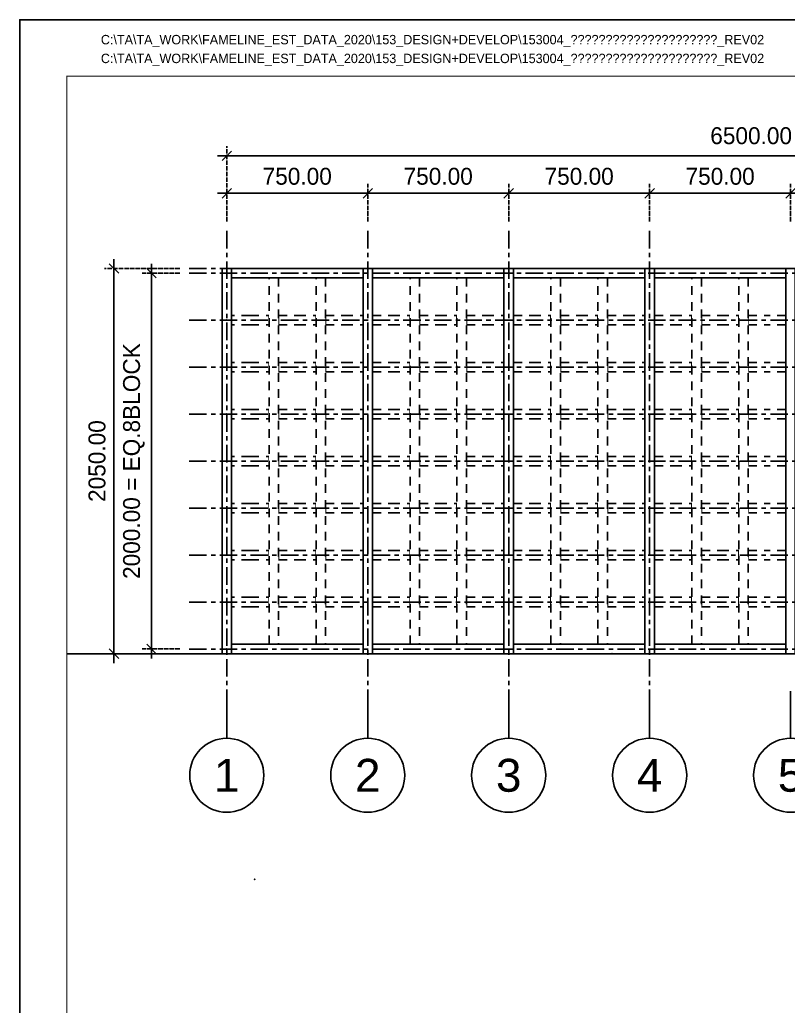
# Model space of a CAD drawing. Header units: millimetres. Extents: x -244126 to 368105, y -173968 to 259060.
# Drawn here: x 20748 to 24837, y 18588 to 23838 of the extents above; entities that cross this region are included whole.
import ezdxf
from ezdxf.enums import TextEntityAlignment as Align

# ---------------------------------------------------------------- set-up
doc = ezdxf.new("R2010")
doc.units = ezdxf.units.MM
doc.header["$MEASUREMENT"] = 0
for name, pattern in [('005_GG_TA_LINE', [13.75, 5, -1.25, 1.25, -1.25, 5]), ('ACAD_ISO04W100', [30, 24, -3, 0, -3]), ('CENTER', [2, 1.25, -0.25, 0.25, -0.25]), ('TA_GL_093.00000', [255.75, 93, -23.25, 23.25, -23.25, 93]), ('TA_HL_003.00000', [19.5, 10.65, -8.85]), ('TA_HL_013.00000', [84.5, 46.15, -38.35])]:
    doc.linetypes.add(name, pattern=pattern)
for name, color, linetype in [('000 - D I M', 6, 'Continuous'), ('000 - GRID', 8, 'CENTER'), ('000 - L I N E 0.1', 1, 'Continuous'), ('000 - SYMBOL CON', 1, 'Continuous'), ('000 - T E X T', 4, 'Continuous'), ('000 - TITLEBLOCK', 4, 'Continuous'), ('000 - WIPEOUT', 250, 'Continuous'), ('002 - STRUCTURAL STEEL', 4, 'Continuous'), ('A04_TUBE SERIES', 7, 'Continuous')]:
    doc.layers.add(name, color=color, linetype=linetype)
doc.styles.add('Cetury Gothic', font='GOTHIC.TTF')
doc.styles.add('CORDIA', font='cordia.shx')
doc.styles.get("Standard").update_dxf_attribs({"font": 'arial.ttf'})
doc.styles.add('TA', font='Cordia New.ttf', dxfattribs={"height": 4.5})
doc.dimstyles.new('DIM E-E', dxfattribs={"dimscale": 2, "dimtxt": 0.18, "dimasz": 0.1, "dimexe": 0.1, "dimexo": 0.1, "dimgap": 0.09, "dimtad": 1, "dimtoh": 1, "dimzin": 0, "dimdsep": 46, "dimtxsty": 'CORDIA', "dimblk": 'OBLIQUE', "dimcen": 0.1, "dimdle": 0.1, "dimclrd": 40, "dimclre": 140, "dimclrt": 3, "dimadec": 0, "dimazin": 0, "dimtfac": 1, "dimtix": 1, "dimtmove": 2, "dimatfit": 3, "dimfxl": 1, "dimtolj": 1, "dimtzin": 0, "dimarcsym": 0})

# ---------------------------------------------------------------- blocks, each defined once
blk = doc.blocks.new('*U677')
at = {"color": 0}
blk.add_wipeout([(-25, 2050), (25, 2050), (25, 0), (-25, 0)], dxfattribs=at).dxf.layer = '000 - WIPEOUT'
at = {"layer": '002 - STRUCTURAL STEEL', "color": 0, "linetype": 'ByBlock'}
blk.add_lwpolyline([(-25, 2050), (25, 2050), (25, 0), (-25, 0)], close=True, dxfattribs=at)
blk = doc.blocks.new('*U710')
at = {"color": 0}
blk.add_wipeout([(-25, 2050), (25, 2050), (25, 0), (-25, 0)], dxfattribs=at).dxf.layer = '000 - WIPEOUT'
at = {"layer": '002 - STRUCTURAL STEEL', "color": 0, "linetype": 'ByBlock'}
blk.add_lwpolyline([(-25, 2050), (25, 2050), (25, 0), (-25, 0)], close=True, dxfattribs=at)
blk = doc.blocks.new('*U718')
at = {"layer": 'A04_TUBE SERIES', "color": 3, "linetype": 'ByBlock'}
for points in [[(-1475, -25), (-1475, 25)], [(-1375, 25), (-1475, 25)], [(-1375, 25), (-1275, 25)], [(-1275, 25), (-1275, -25)], [(-1225, 25), (-1125, 25)], [(-1225, -25), (-1225, 25)], [(-1125, 25), (-1025, 25)], [(-1025, 25), (-1025, -25)], [(-975, 25), (-875, 25)], [(-975, -25), (-975, 25)], [(-875, 25), (-775, 25)], [(-775, 25), (-775, -25)], [(-725, 25), (-625, 25)], [(-725, -25), (-725, 25)], [(-625, 25), (-525, 25)], [(-525, 25), (-525, -25)], [(-475, 25), (-375, 25)], [(-475, -25), (-475, 25)], [(-375, 25), (-275, 25)], [(-275, 25), (-275, -25)], [(-225, 25), (-125, 25)], [(-225, -25), (-225, 25)], [(-125, 25), (-25, 25)], [(-25, 25), (-25, -25)], [(25, 25), (125, 25)], [(25, -25), (25, 25)], [(125, 25), (225, 25)], [(225, 25), (225, -25)], [(275, 25), (375, 25)], [(275, -25), (275, 25)], [(375, 25), (475, 25)], [(475, 25), (475, -25)], [(525, 25), (625, 25)], [(525, -25), (525, 25)], [(625, 25), (725, 25)], [(725, 25), (725, -25)], [(775, 25), (875, 25)], [(775, -25), (775, 25)], [(875, 25), (975, 25)], [(975, 25), (975, -25)], [(1025, 25), (1125, 25)], [(1025, -25), (1025, 25)], [(1125, 25), (1225, 25)], [(1225, 25), (1225, -25)], [(1275, 25), (1375, 25)], [(1275, -25), (1275, 25)], [(1475, 25), (1375, 25)], [(1475, 25), (1475, -25)], [(-1375, -25), (-1475, -25)], [(-1375, -25), (-1275, -25)], [(-1225, -25), (-1125, -25)], [(-1125, -25), (-1025, -25)], [(-975, -25), (-875, -25)], [(-875, -25), (-775, -25)], [(-725, -25), (-625, -25)], [(-625, -25), (-525, -25)], [(-475, -25), (-375, -25)], [(-375, -25), (-275, -25)], [(-225, -25), (-125, -25)], [(-125, -25), (-25, -25)], [(25, -25), (125, -25)], [(125, -25), (225, -25)], [(275, -25), (375, -25)], [(375, -25), (475, -25)], [(525, -25), (625, -25)], [(625, -25), (725, -25)], [(775, -25), (875, -25)], [(875, -25), (975, -25)], [(1025, -25), (1125, -25)], [(1125, -25), (1225, -25)], [(1275, -25), (1375, -25)], [(1475, -25), (1375, -25)]]:
    blk.add_lwpolyline(points, dxfattribs=at)
at = {"layer": 'A04_TUBE SERIES', "color": 1, "linetype": 'ByBlock'}
for points in [[(-1275, 25), (-1225, 25), (-1225, -25), (-1275, -25)], [(-1025, 25), (-975, 25), (-975, -25), (-1025, -25)], [(-775, 25), (-725, 25), (-725, -25), (-775, -25)], [(-525, 25), (-475, 25), (-475, -25), (-525, -25)], [(-275, 25), (-225, 25), (-225, -25), (-275, -25)], [(-25, 25), (25, 25), (25, -25), (-25, -25)], [(225, 25), (275, 25), (275, -25), (225, -25)], [(475, 25), (525, 25), (525, -25), (475, -25)], [(725, 25), (775, 25), (775, -25), (725, -25)], [(975, 25), (1025, 25), (1025, -25), (975, -25)], [(1225, 25), (1275, 25), (1275, -25), (1225, -25)]]:
    blk.add_lwpolyline(points, close=True, dxfattribs=at)
blk = doc.blocks.new('*U680')
at = {"color": 3}
blk.add_point((0, -2050), dxfattribs=at)
at = {"layer": '000 - GRID', "color": 0, "linetype": 'ByBlock'}
blk.add_line((0, 200), (0, -2250), dxfattribs=at)
at = {"layer": '000 - GRID', "color": 0}
blk.add_point((0, 0), dxfattribs=at)
at = {"style": 'TA', "flags": 1}
blk.add_attdef('LOCATION', (6, 6), '', height=4.5, dxfattribs=at)
blk = doc.blocks.new('*U681')
at = {"color": 0}
blk.add_wipeout([(-25, 6450), (25, 6450), (25, 0), (-25, 0)], dxfattribs=at).dxf.layer = '000 - WIPEOUT'
at = {"layer": '002 - STRUCTURAL STEEL', "color": 0, "linetype": 'ByBlock'}
blk.add_lwpolyline([(-25, 6450), (25, 6450), (25, 0), (-25, 0)], close=True, dxfattribs=at)
blk = doc.blocks.new('*U712')
at = {"color": 0}
blk.add_wipeout([(-25, 1950), (25, 1950), (25, 0), (-25, 0)], dxfattribs=at).dxf.layer = '000 - WIPEOUT'
at = {"layer": '002 - STRUCTURAL STEEL', "color": 0, "linetype": 'ByBlock'}
blk.add_lwpolyline([(-25, 1950), (25, 1950), (25, 0), (-25, 0)], close=True, dxfattribs=at)
blk = doc.blocks.new('*U685')
at = {"color": 3}
blk.add_point((0, -6525), dxfattribs=at)
at = {"layer": '000 - GRID', "color": 0, "linetype": 'ByBlock'}
blk.add_line((0, 200), (0, -6725), dxfattribs=at)
at = {"layer": '000 - GRID', "color": 0}
blk.add_point((0, 0), dxfattribs=at)
at = {"style": 'TA', "flags": 1}
blk.add_attdef('LOCATION', (6, 6), '', height=4.5, dxfattribs=at)
blk = doc.blocks.new('A$Cfd196da9')
at = {"color": 0, "linetype": 'ByBlock', "const_width": 0.1}
blk.add_lwpolyline([(-143.5, -98), (96.5, -98), (96.5, 99), (-143.5, 99)], close=True, dxfattribs=at)
blk = doc.blocks.new('*U1679')
at = {"linetype": '005_GG_TA_LINE'}
blk.add_point((1250, 5925), dxfattribs=at)
at = {"layer": '000 - L I N E 0.1', "color": 21, "linetype": 'Continuous'}
blk.add_lwpolyline([(356, 10500), (0, 10500), (0, 10144)], dxfattribs=at)
at = {"layer": '000 - TITLEBLOCK', "color": 250}
blk.add_lwpolyline([(0, 0), (14850, 0), (14850, 10500), (0, 10500)], close=True, dxfattribs=at)
at = {"layer": '000 - T E X T', "color": 3, "xscale": 50, "yscale": 50, "zscale": 50}
blk.add_blockref('A$Cfd196da9', (7425, 5250), dxfattribs=at)
at = {"color": 4, "style": 'TA'}
blk.add_attdef('PAPER_SIZE', text='', height=62.5, dxfattribs=at).set_placement((14215, 249.4), align=Align.MIDDLE_RIGHT)
blk.add_attdef('SCALE_SIZE', text='', height=62.5, dxfattribs=at).set_placement((14337.8, 250.7), align=Align.MIDDLE_LEFT)
at = {"layer": '000 - T E X T', "color": 250, "style": 'TA'}
for tag, height, p in [('SUPERLINK', 50, (431.6, 10394.1)), ('NAMEFILE', 50, (431.6, 10294.1)), ('SC', 1000, (84.1, 9380.3))]:
    blk.add_attdef(tag, text='', height=height, dxfattribs=at).set_placement(p, align=Align.MIDDLE_LEFT)
at = {"layer": '000 - T E X T', "color": 4, "style": 'TA'}
for tag, height, p in [('PRELIM_NAME_JOB_1', 50, (13116.6, 8254.8)), ('PRELIM_NAME_JOB_2', 50, (13116.6, 8145.7)), ('PRELIM_NAME_PROJECT_1', 75, (12370.2, 7732.8)), ('PRELIM_NAME_PROJECT_2', 75, (12370.2, 7547.8)), ('PRELIM_NAME_PROJECT_3', 75, (12370.2, 7362.8)), ('PRELIM_NAME_TITLE_3', 60, (12387.7, 1849.7)), ('DRAWING_NO1', 60, (12365.3, 822.9)), ('DRAWING_NO2', 60, (12365.3, 622.9)), ('PRELIM_NAME_TITLE_1', 1.2, (247.8, 43.7)), ('PRELIM_NAME_TITLE_2', 1.2, (247.8, 40.3))]:
    blk.add_attdef(tag, text='', height=height, dxfattribs=at).set_placement(p, align=Align.MIDDLE_LEFT)
at = {"layer": '000 - T E X T', "color": 4, "style": 'Cetury Gothic'}
for tag, p in [('SHEET_NO.', (14039.5, 849.9)), ('TOTAL_SHEET_NO.', (14024.1, 441))]:
    blk.add_attdef(tag, text='', height=90, dxfattribs=at).set_placement(p, align=Align.CENTER)
at = {"layer": '000 - T E X T', "color": 4, "style": 'TA'}
blk.add_attdef('NAME_REMARK', (1382.1, 432.6), '', height=100, dxfattribs=at)
blk = doc.blocks.new('_Oblique')
at = {"color": 0, "linetype": 'ByBlock', "lineweight": -2}
blk.add_line((-0.5, -0.5), (0.5, 0.5), dxfattribs=at)
blk = doc.blocks.new('*D2398')
at = {"layer": '000 - D I M', "color": 140, "linetype": 'ACAD_ISO04W100', "lineweight": -2, "transparency": 16777216}
for p, q in [((21849.6, 22764.2), (21849.6, 22964.2)), ((22599.6, 22764.2), (22599.6, 22964.2))]:
    blk.add_line(p, q, dxfattribs=at)
at = {"layer": '000 - D I M', "color": 40, "lineweight": -2, "transparency": 16777216}
blk.add_line((21799.6, 22914.2), (22649.6, 22914.2), dxfattribs=at)
at = {"layer": 'Defpoints', "color": 0, "transparency": 16777216}
for p in [(22599.6, 22914.2), (21849.6, 22714.2), (22599.6, 22714.2)]:
    blk.add_point(p, dxfattribs=at)
at = {"layer": '000 - D I M', "color": 40, "lineweight": -2, "transparency": 16777216, "xscale": 50, "yscale": 50, "zscale": 50, "rotation": 180}
blk.add_blockref('_Oblique', (21849.6, 22914.2), dxfattribs=at)
at = {"layer": '000 - D I M', "color": 40, "lineweight": -2, "transparency": 16777216, "xscale": 50, "yscale": 50, "zscale": 50}
blk.add_blockref('_Oblique', (22599.6, 22914.2), dxfattribs=at)
at = {"layer": '000 - D I M', "color": 3, "transparency": 16777216, "insert": (22224.6, 23004.2), "char_height": 90, "attachment_point": 5, "style": 'CORDIA'}
blk.add_mtext('\\A1;750.00', dxfattribs=at)
blk = doc.blocks.new('*D2399')
at = {"layer": '000 - D I M', "color": 140, "linetype": 'ACAD_ISO04W100', "lineweight": -2, "transparency": 16777216}
for p, q in [((22599.6, 22764.2), (22599.6, 22964.2)), ((23349.6, 22764.2), (23349.6, 22964.2))]:
    blk.add_line(p, q, dxfattribs=at)
at = {"layer": '000 - D I M', "color": 40, "lineweight": -2, "transparency": 16777216}
blk.add_line((22549.6, 22914.2), (23399.6, 22914.2), dxfattribs=at)
at = {"layer": 'Defpoints', "color": 0, "transparency": 16777216}
for p in [(23349.6, 22914.2), (22599.6, 22714.2), (23349.6, 22714.2)]:
    blk.add_point(p, dxfattribs=at)
at = {"layer": '000 - D I M', "color": 40, "lineweight": -2, "transparency": 16777216, "xscale": 50, "yscale": 50, "zscale": 50, "rotation": 180}
blk.add_blockref('_Oblique', (22599.6, 22914.2), dxfattribs=at)
at = {"layer": '000 - D I M', "color": 40, "lineweight": -2, "transparency": 16777216, "xscale": 50, "yscale": 50, "zscale": 50}
blk.add_blockref('_Oblique', (23349.6, 22914.2), dxfattribs=at)
at = {"layer": '000 - D I M', "color": 3, "transparency": 16777216, "insert": (22974.6, 23004.2), "char_height": 90, "attachment_point": 5, "style": 'CORDIA'}
blk.add_mtext('\\A1;750.00', dxfattribs=at)
blk = doc.blocks.new('*D2400')
at = {"layer": '000 - D I M', "color": 140, "linetype": 'ACAD_ISO04W100', "lineweight": -2, "transparency": 16777216}
for p, q in [((23349.6, 22764.2), (23349.6, 22964.2)), ((24099.6, 22764.2), (24099.6, 22964.2))]:
    blk.add_line(p, q, dxfattribs=at)
at = {"layer": '000 - D I M', "color": 40, "lineweight": -2, "transparency": 16777216}
blk.add_line((23299.6, 22914.2), (24149.6, 22914.2), dxfattribs=at)
at = {"layer": 'Defpoints', "color": 0, "transparency": 16777216}
for p in [(24099.6, 22914.2), (23349.6, 22714.2), (24099.6, 22714.2)]:
    blk.add_point(p, dxfattribs=at)
at = {"layer": '000 - D I M', "color": 40, "lineweight": -2, "transparency": 16777216, "xscale": 50, "yscale": 50, "zscale": 50, "rotation": 180}
blk.add_blockref('_Oblique', (23349.6, 22914.2), dxfattribs=at)
at = {"layer": '000 - D I M', "color": 40, "lineweight": -2, "transparency": 16777216, "xscale": 50, "yscale": 50, "zscale": 50}
blk.add_blockref('_Oblique', (24099.6, 22914.2), dxfattribs=at)
at = {"layer": '000 - D I M', "color": 3, "transparency": 16777216, "insert": (23724.6, 23004.2), "char_height": 90, "attachment_point": 5, "style": 'CORDIA'}
blk.add_mtext('\\A1;750.00', dxfattribs=at)
blk = doc.blocks.new('*D2401')
at = {"layer": '000 - D I M', "color": 140, "linetype": 'ACAD_ISO04W100', "lineweight": -2, "transparency": 16777216}
for p, q in [((24099.6, 22764.2), (24099.6, 22964.2)), ((24849.6, 22764.2), (24849.6, 22964.2))]:
    blk.add_line(p, q, dxfattribs=at)
at = {"layer": '000 - D I M', "color": 40, "lineweight": -2, "transparency": 16777216}
blk.add_line((24049.6, 22914.2), (24899.6, 22914.2), dxfattribs=at)
at = {"layer": 'Defpoints', "color": 0, "transparency": 16777216}
for p in [(24849.6, 22914.2), (24099.6, 22714.2), (24849.6, 22714.2)]:
    blk.add_point(p, dxfattribs=at)
at = {"layer": '000 - D I M', "color": 40, "lineweight": -2, "transparency": 16777216, "xscale": 50, "yscale": 50, "zscale": 50, "rotation": 180}
blk.add_blockref('_Oblique', (24099.6, 22914.2), dxfattribs=at)
at = {"layer": '000 - D I M', "color": 40, "lineweight": -2, "transparency": 16777216, "xscale": 50, "yscale": 50, "zscale": 50}
blk.add_blockref('_Oblique', (24849.6, 22914.2), dxfattribs=at)
at = {"layer": '000 - D I M', "color": 3, "transparency": 16777216, "insert": (24474.6, 23004.2), "char_height": 90, "attachment_point": 5, "style": 'CORDIA'}
blk.add_mtext('\\A1;750.00', dxfattribs=at)
blk = doc.blocks.new('*D2402')
at = {"layer": '000 - D I M', "color": 140, "linetype": 'ACAD_ISO04W100', "lineweight": -2, "transparency": 16777216}
for p, q in [((24849.6, 22764.2), (24849.6, 22964.2)), ((25599.6, 22764.2), (25599.6, 22964.2))]:
    blk.add_line(p, q, dxfattribs=at)
at = {"layer": '000 - D I M', "color": 40, "lineweight": -2, "transparency": 16777216}
blk.add_line((24799.6, 22914.2), (25649.6, 22914.2), dxfattribs=at)
at = {"layer": 'Defpoints', "color": 0, "transparency": 16777216}
for p in [(25599.6, 22914.2), (24849.6, 22714.2), (25599.6, 22714.2)]:
    blk.add_point(p, dxfattribs=at)
at = {"layer": '000 - D I M', "color": 40, "lineweight": -2, "transparency": 16777216, "xscale": 50, "yscale": 50, "zscale": 50, "rotation": 180}
blk.add_blockref('_Oblique', (24849.6, 22914.2), dxfattribs=at)
at = {"layer": '000 - D I M', "color": 40, "lineweight": -2, "transparency": 16777216, "xscale": 50, "yscale": 50, "zscale": 50}
blk.add_blockref('_Oblique', (25599.6, 22914.2), dxfattribs=at)
at = {"layer": '000 - D I M', "color": 3, "transparency": 16777216, "insert": (25224.6, 23004.2), "char_height": 90, "attachment_point": 5, "style": 'CORDIA'}
blk.add_mtext('\\A1;750.00', dxfattribs=at)
blk = doc.blocks.new('*D2407')
at = {"layer": '000 - D I M', "color": 140, "linetype": 'ACAD_ISO04W100', "lineweight": -2, "transparency": 16777216}
for p, q in [((21849.6, 22764.2), (21849.6, 23164.2)), ((28349.6, 22764.2), (28349.6, 23164.2))]:
    blk.add_line(p, q, dxfattribs=at)
at = {"layer": '000 - D I M', "color": 40, "lineweight": -2, "transparency": 16777216}
blk.add_line((21799.6, 23114.2), (28399.6, 23114.2), dxfattribs=at)
at = {"layer": 'Defpoints', "color": 0, "transparency": 16777216}
for p in [(28349.6, 23114.2), (21849.6, 22714.2), (28349.6, 22714.2)]:
    blk.add_point(p, dxfattribs=at)
at = {"layer": '000 - D I M', "color": 40, "lineweight": -2, "transparency": 16777216, "xscale": 50, "yscale": 50, "zscale": 50, "rotation": 180}
blk.add_blockref('_Oblique', (21849.6, 23114.2), dxfattribs=at)
at = {"layer": '000 - D I M', "color": 40, "lineweight": -2, "transparency": 16777216, "xscale": 50, "yscale": 50, "zscale": 50}
blk.add_blockref('_Oblique', (28349.6, 23114.2), dxfattribs=at)
at = {"layer": '000 - D I M', "color": 3, "transparency": 16777216, "insert": (25099.6, 23208.5), "char_height": 90, "attachment_point": 5, "style": 'CORDIA'}
blk.add_mtext('\\A1;6500.00 = EQ.26 BLOCK', dxfattribs=at)
blk = doc.blocks.new('*D2408')
at = {"layer": '000 - D I M', "color": 40, "lineweight": -2, "transparency": 16777216}
blk.add_line((21249.6, 22564.2), (21249.6, 20414.2), dxfattribs=at)
at = {"layer": '000 - D I M', "color": 140, "linetype": 'ACAD_ISO04W100', "lineweight": -2, "transparency": 16777216}
for p, q in [((21599.6, 22514.2), (21199.6, 22514.2)), ((21599.6, 20464.2), (21199.6, 20464.2))]:
    blk.add_line(p, q, dxfattribs=at)
at = {"layer": 'Defpoints', "color": 0, "transparency": 16777216}
for p in [(21649.6, 22514.2), (21249.6, 20464.2), (21649.6, 20464.2)]:
    blk.add_point(p, dxfattribs=at)
at = {"layer": '000 - D I M', "color": 40, "lineweight": -2, "transparency": 16777216, "xscale": 50, "yscale": 50, "zscale": 50}
for p, rotation in [((21249.6, 22514.2), 90), ((21249.6, 20464.2), 270)]:
    blk.add_blockref('_Oblique', p, dxfattribs=dict(at, rotation=rotation))
at = {"layer": '000 - D I M', "color": 3, "transparency": 16777216, "insert": (21159.6, 21489.2), "char_height": 90, "attachment_point": 5, "rotation": 90, "style": 'CORDIA'}
blk.add_mtext('\\A1;2050.00', dxfattribs=at)
blk = doc.blocks.new('*D2409')
at = {"layer": '000 - D I M', "color": 40, "lineweight": -2, "transparency": 16777216}
blk.add_line((21449.6, 22539.2), (21449.6, 20439.2), dxfattribs=at)
at = {"layer": '000 - D I M', "color": 140, "linetype": 'ACAD_ISO04W100', "lineweight": -2, "transparency": 16777216}
for p, q in [((21599.6, 22489.2), (21399.6, 22489.2)), ((21599.6, 20489.2), (21399.6, 20489.2))]:
    blk.add_line(p, q, dxfattribs=at)
at = {"layer": 'Defpoints', "color": 0, "transparency": 16777216}
for p in [(21649.6, 22489.2), (21449.6, 20489.2), (21649.6, 20489.2)]:
    blk.add_point(p, dxfattribs=at)
at = {"layer": '000 - D I M', "color": 40, "lineweight": -2, "transparency": 16777216, "xscale": 50, "yscale": 50, "zscale": 50}
for p, rotation in [((21449.6, 22489.2), 90), ((21449.6, 20489.2), 270)]:
    blk.add_blockref('_Oblique', p, dxfattribs=dict(at, rotation=rotation))
at = {"layer": '000 - D I M', "color": 3, "transparency": 16777216, "insert": (21355.3, 21489.2), "char_height": 90, "attachment_point": 5, "rotation": 90, "style": 'CORDIA'}
blk.add_mtext('\\A1;2000.00 = EQ.8BLOCK', dxfattribs=at)
blk = doc.blocks.new('A$Cb4399e0b')
at = {"layer": '000 - SYMBOL CON', "color": 0}
blk.add_line((0, 3.94), (0, 8.94), dxfattribs=at)
blk.add_circle((0, 0), 3.94, dxfattribs=at)
at = {"layer": '000 - T E X T'}
blk.add_attdef('XX', text='', height=3.5, dxfattribs=at).set_placement((0, 0), align=Align.MIDDLE_CENTER)
blk = doc.blocks.new('*U711')
at = {"color": 0}
blk.add_wipeout([(-25, 700), (25, 700), (25, 0), (-25, 0)], dxfattribs=at).dxf.layer = '000 - WIPEOUT'
at = {"layer": '002 - STRUCTURAL STEEL', "color": 0, "linetype": 'ByBlock'}
blk.add_lwpolyline([(-25, 700), (25, 700), (25, 0), (-25, 0)], close=True, dxfattribs=at)
blk = doc.blocks.new('*U739')
at = {"color": 0, "lineweight": -3}
blk.add_lwpolyline([(0, 0), (14850, 0), (14850, 10500), (0, 10500)], close=True, dxfattribs=at)
at = {"color": 150, "linetype": '005_GG_TA_LINE', "style": 'TA'}
for tag, p in [('NAME_VIEWPORT', (-29.2, 699.1)), ('SC_VPORT', (-29.2, 263.5)), ('SEQ_VIEWPORT', (-29.2, 0))]:
    blk.add_attdef(tag, text='', height=90, dxfattribs=at).set_placement(p, align=Align.BOTTOM_RIGHT)

msp = doc.modelspace()

# ---------------------------------------------------------------- linework, layer by layer
at = {"color": 6}
msp.add_lwpolyline([(20998.17003, 20464.17404), (28855.75867, 20464.17404)], dxfattribs=at)

# ---------------------------------------------------------------- block references
at = {"color": 4, "linetype": 'ByBlock', "rotation": 270}
msp.add_blockref('*U681', (21874.61997, 22489.17404), dxfattribs=at)
at = {"color": 1, "linetype": 'TA_HL_013.00000'}
for p in [(23349.61997, 22239.17404), (23349.61997, 21989.17404), (23349.61997, 21739.17404), (23349.61997, 21489.17404), (23349.61997, 21239.17404), (23349.61997, 20989.17404), (23349.61997, 20739.17404)]:
    msp.add_blockref('*U718', p, dxfattribs=at)
at = {"color": 6, "xscale": 50, "yscale": 50, "zscale": 50}
for p, values in [((21849.61997, 19817.06394), {'XX': '1'}), ((22599.61997, 19817.06394), {'XX': '2'}), ((23349.61997, 19817.06394), {'XX': '3'}), ((24099.61997, 19817.06394), {'XX': '4'}), ((24849.61997, 19817.06394), {'XX': '5'})]:
    msp.add_blockref('A$Cb4399e0b', p, dxfattribs=at).add_auto_attribs(values)

# ---------------------------------------------------------------- dimensions: what is measured, and where the dimension line sits
at = {"layer": '000 - D I M', "color": 1}
dim = msp.add_linear_dim(base=(28349.61997, 23114.17404), p1=(21849.61997, 22714.17404), p2=(28349.61997, 22714.17404), text='<> = EQ.26 BLOCK', dimstyle='DIM E-E', override={"dimscale": 500}, dxfattribs=at)
dim.commit()
dim.dimension.update_dxf_attribs({"geometry": '*D2407', "text_midpoint": (25099.61997, 23208.45975)})
for base, p1, p2, picture, middle in [((22599.61997, 22914.17404), (21849.61997, 22714.17404), (22599.61997, 22714.17404), '*D2398', (22224.61997, 23004.17404)), ((23349.61997, 22914.17404), (22599.61997, 22714.17404), (23349.61997, 22714.17404), '*D2399', (22974.61997, 23004.17404)), ((24099.61997, 22914.17404), (23349.61997, 22714.17404), (24099.61997, 22714.17404), '*D2400', (23724.61997, 23004.17404)), ((24849.61997, 22914.17404), (24099.61997, 22714.17404), (24849.61997, 22714.17404), '*D2401', (24474.61997, 23004.17404)), ((25599.61997, 22914.17404), (24849.61997, 22714.17404), (25599.61997, 22714.17404), '*D2402', (25224.61997, 23004.17404))]:
    dim = msp.add_linear_dim(base=base, p1=p1, p2=p2, dimstyle='DIM E-E', override={"dimscale": 500}, dxfattribs=at)
    dim.commit()
    dim.dimension.update_dxf_attribs({"geometry": picture, "text_midpoint": middle})
dim = msp.add_linear_dim(base=(21249.61997, 20464.17404), p1=(21649.61997, 22514.17404), p2=(21649.61997, 20464.17404), angle=90, dimstyle='DIM E-E', override={"dimscale": 500}, dxfattribs=at)
dim.commit()
dim.dimension.update_dxf_attribs({"geometry": '*D2408', "text_midpoint": (21159.61997, 21489.17404)})
dim = msp.add_linear_dim(base=(21449.61997, 20489.17404), p1=(21649.61997, 22489.17404), p2=(21649.61997, 20489.17404), angle=90, text='<> = EQ.8BLOCK', dimstyle='DIM E-E', override={"dimscale": 500}, dxfattribs=at)
dim.commit()
dim.dimension.update_dxf_attribs({"geometry": '*D2409', "text_midpoint": (21355.33426, 21489.17404)})

# ---------------------------------------------------------------- next in the draw order: block references
at = {"color": 4, "linetype": 'ByBlock'}
for name, p in [('*U677', (21849.61997, 20464.17404)), ('*U710', (22599.61997, 20464.17404)), ('*U710', (23349.61997, 20464.17404)), ('*U710', (24099.61997, 20464.17404)), ('*U710', (24849.61997, 20464.17404))]:
    msp.add_blockref(name, p, dxfattribs=at)
at = {"color": 3, "linetype": 'TA_HL_013.00000'}
for p in [(22099.61997, 20514.17404), (22349.61997, 20514.17404), (22849.61997, 20514.17404), (23099.61997, 20514.17404), (23599.61997, 20514.17404), (23849.61997, 20514.17404), (24349.61997, 20514.17404), (24599.61997, 20514.17404)]:
    msp.add_blockref('*U712', p, dxfattribs=at)

# ---------------------------------------------------------------- next in the draw order: block references
at = {"color": 2, "linetype": 'TA_HL_003.00000'}
ref = msp.add_blockref('*U1679', (20748.17003, 13337.92748), dxfattribs=at)
ref.add_attrib('SUPERLINK', 'C:\\TA\\TA_WORK\\FAMELINE_EST_DATA_2020\\153_DESIGN+DEVELOP\\153004_สวนสัตว์แห่งใหม่ย่านคลองหก_REV02', dxfattribs={"layer": '000 - T E X T', "color": 250, "height": 50, "style": 'TA'}).set_placement((21179.78592, 23732.06098), align=Align.MIDDLE_LEFT)
ref.add_attrib('NAMEFILE', 'C:\\TA\\TA_WORK\\FAMELINE_EST_DATA_2020\\153_DESIGN+DEVELOP\\153004_สวนสัตว์แห่งใหม่ย่านคลองหก_REV02', dxfattribs={"layer": '000 - T E X T', "color": 250, "height": 50, "style": 'TA'}).set_placement((21179.78592, 23632.04995), align=Align.MIDDLE_LEFT)
at = {"layer": '000 - GRID', "linetype": 'TA_GL_093.00000', "rotation": 90}
for p in [(21849.61997, 22514.17404), (21849.61997, 22489.17404), (21849.61997, 22239.17404), (21849.61997, 21989.17404), (21849.61997, 21739.17404), (21849.61997, 21489.17404), (21849.61997, 21239.17404), (21849.61997, 20989.17404), (21849.61997, 20739.17404)]:
    msp.add_blockref('*U685', p, dxfattribs=at)

# ---------------------------------------------------------------- next in the draw order: block references
at = {"color": 4, "linetype": 'ByBlock', "rotation": 270}
for p in [(21874.61997, 20489.17404), (22624.61997, 20489.17404), (23374.61997, 20489.17404), (24124.61997, 20489.17404)]:
    msp.add_blockref('*U711', p, dxfattribs=at)

# ---------------------------------------------------------------- next in the draw order: block references
at = {"color": 1}
msp.add_blockref('*U739', (20748.17003, 13337.92748), dxfattribs=at)
at = {"layer": '000 - GRID', "linetype": 'TA_GL_093.00000'}
for p in [(21849.61997, 22514.17404), (22599.61997, 22514.17404), (23349.61997, 22514.17404), (24099.61997, 22514.17404)]:
    msp.add_blockref('*U680', p, dxfattribs=at)
at = {"layer": '000 - GRID', "linetype": 'TA_GL_093.00000', "rotation": 90}
for name, p in [('*U685', (21849.61997, 20489.17404)), ('*U680', (21849.61997, 20464.17404))]:
    msp.add_blockref(name, p, dxfattribs=at)

doc.saveas('drawing.dxf')
